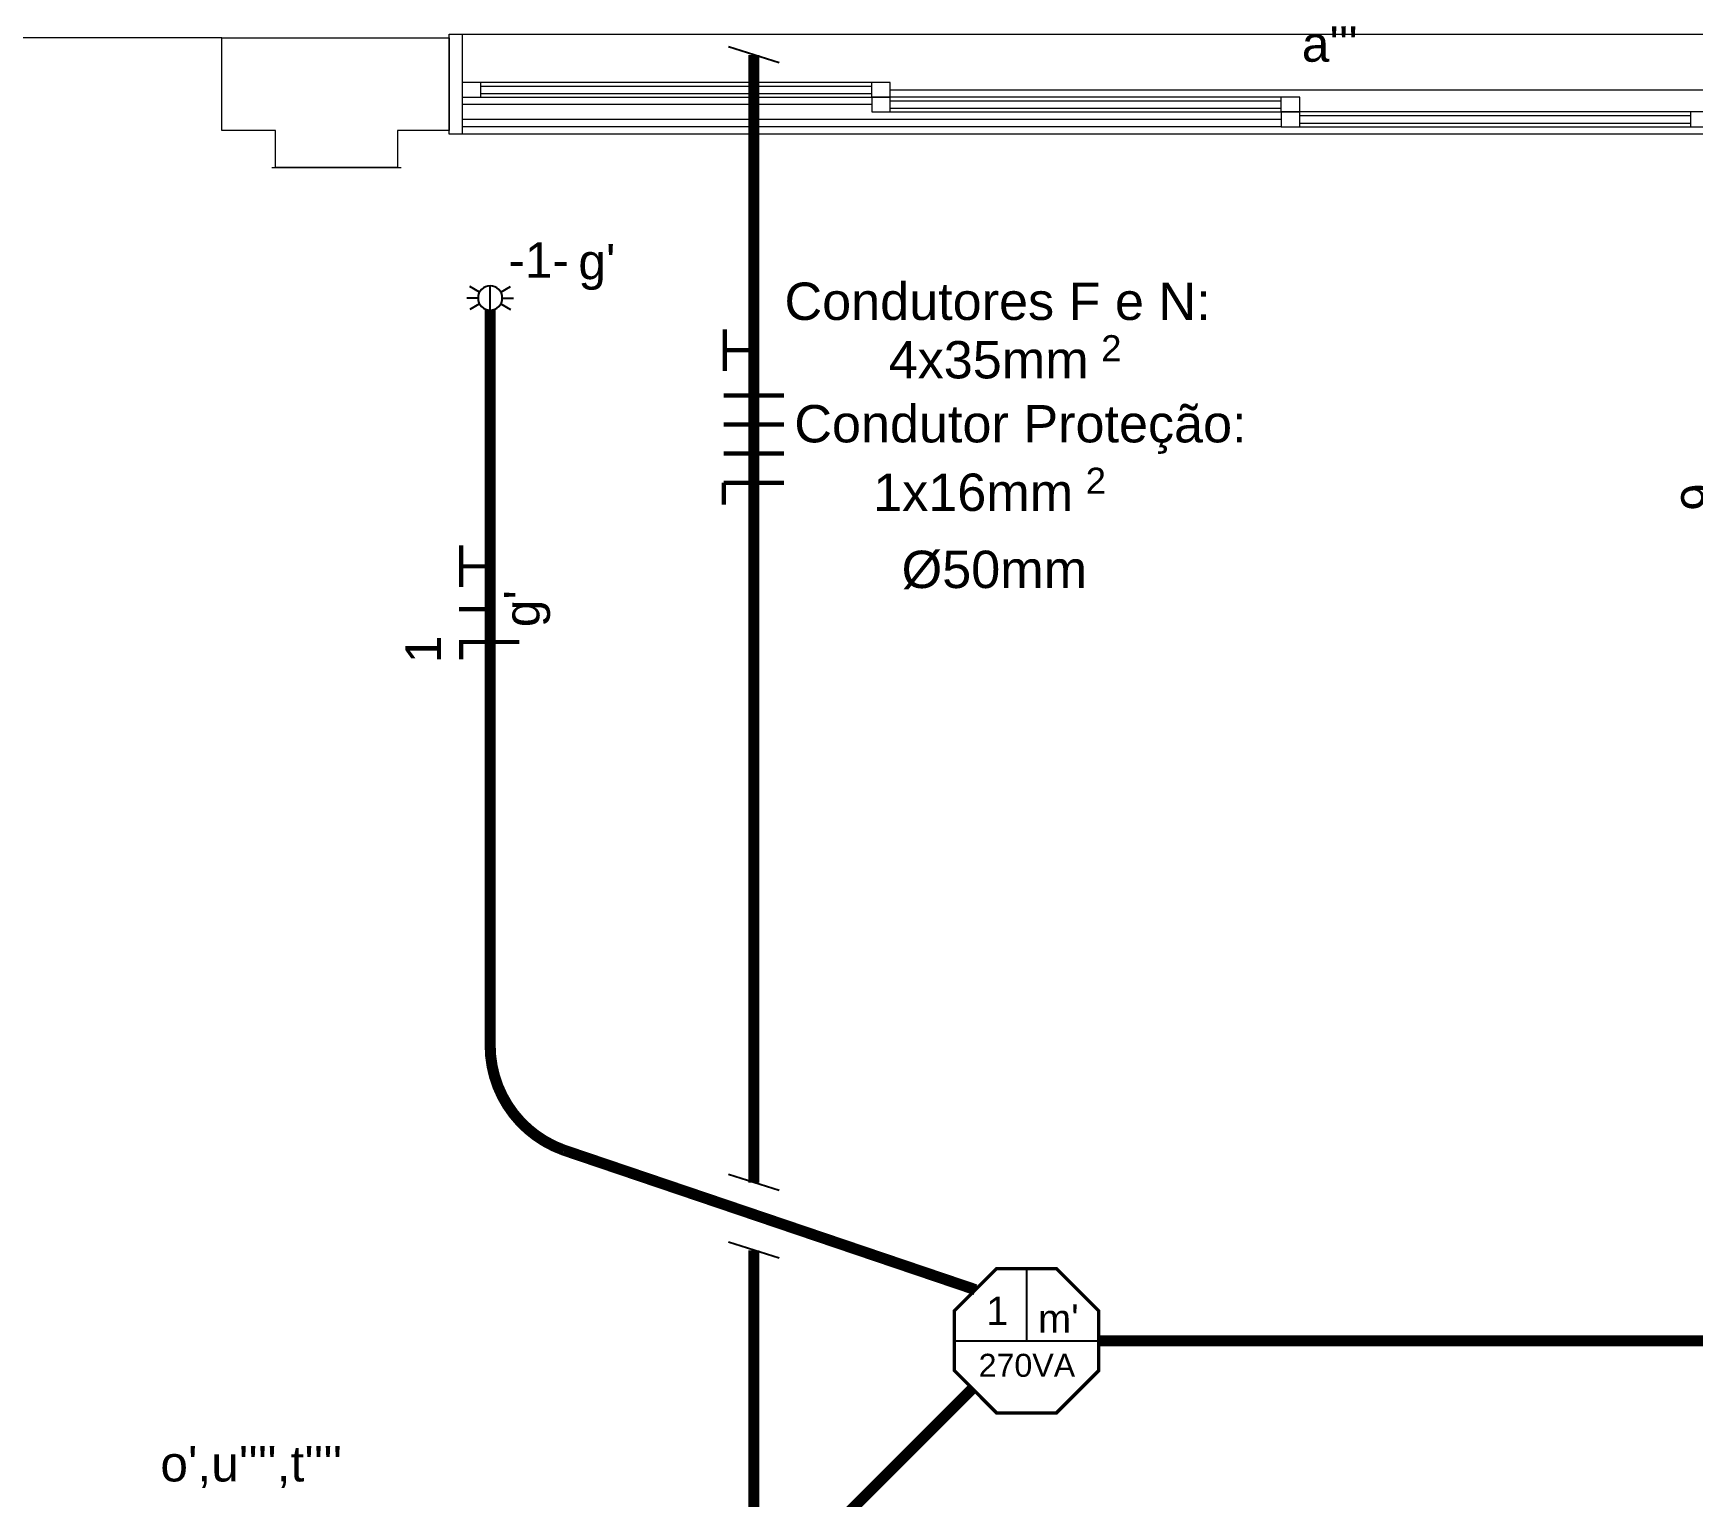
# Model space of a CAD drawing. Header units: millimetres. Extents: x 6597 to 20911, y -10306 to -132.
# Drawn here: x 13524.4 to 13972.9, y -5332.6 to -4937.1 of the extents above; entities that cross this region are included whole.
import ezdxf

# ---------------------------------------------------------------- set-up
doc = ezdxf.new("R2010")
doc.units = ezdxf.units.MM
doc.header["$LTSCALE"] = 25
doc.header["$MEASUREMENT"] = 0
doc.linetypes.add('DASHDOT2', pattern=[12.7, 6.35, -3.175, 0, -3.175])
doc.linetypes.add('Dashed', pattern=[0.75, 0.5, -0.25])
for name, color, linetype in [('CIRCUITOS', 7, 'Continuous'), ('Iluminação1', 1, 'Continuous'), ('MAAI - ELÉTRICA', 3, 'Continuous')]:
    doc.layers.add(name, color=color, linetype=linetype)
for name, color, linetype, lineweight in [('EL-Condutos', 5, 'Continuous', 30), ('MAAI - ALVENARIA', 7, 'Continuous', 0), ('TEXTO', 7, 'Continuous', 30)]:
    doc.layers.add(name, color=color, linetype=linetype, lineweight=lineweight)
doc.styles.add('Arial', font='arial.ttf')
doc.styles.add('ETECARIAL', font='arial.ttf')

msp = doc.modelspace()

# ---------------------------------------------------------------- linework, layer by layer
at = {"layer": 'CIRCUITOS'}
for p, q in [((13726.01, -4945.14), (13712.32, -4940.81)), ((13726.01, -5249.85), (13712.32, -5245.52)), ((13726.01, -5268.1), (13712.32, -5263.77))]:
    msp.add_line(p, q, dxfattribs=at)
for points, const_width in [([(13711.33, -5028.39), (13711.33, -5017.15)], 1.11), ([(13711.33, -5022.77), (13719.17, -5022.77)], 1.11), ([(13711.04, -5034.97), (13727.3, -5034.97)], 1.16), ([(13711.04, -5042.84), (13727.3, -5042.84)], 1.16), ([(13711.04, -5050.7), (13727.3, -5050.7)], 1.16), ([(13711.04, -5058.57), (13727.3, -5058.57)], 1.16), ([(13711.04, -5064.48), (13711.04, -5058.57)], 1.16), ([(13640.07, -5086.76), (13640.07, -5075.51)], 1.11), ([(13640.07, -5081.14), (13647.91, -5081.14)], 1.11), ([(13639.49, -5092.76), (13647.62, -5092.76)], 1.16), ([(13639.49, -5101.61), (13655.75, -5101.61)], 1.16), ([(13639.49, -5101.61), (13655.75, -5101.61)], 1.16), ([(13640.06, -5106.27), (13640.06, -5101.44)], 1.16)]:
    msp.add_lwpolyline(points, dxfattribs=dict(at, const_width=const_width))
at = {"layer": 'EL-Condutos', "linetype": 'Dashed', "const_width": 3}
for points in [[(13719.17, -5247.68), (13719.17, -4942.98)], [(13719.17, -5344.67), (13719.17, -5265.94)]]:
    msp.add_lwpolyline(points, dxfattribs=at)
at = {"layer": 'EL-Condutos', "const_width": 3}
for points in [[(13647.91, -5011.95), (13647.91, -5210.66, 0.316925), (13667.82, -5238.91), (13779.07, -5276.61)], [(13581.01, -5356.05), (13717.21, -5356.05, 0.198912), (13731.35, -5350.19), (13778.21, -5303.33)]]:
    msp.add_lwpolyline(points, format="xyb", dxfattribs=at)
msp.add_lwpolyline([(13812.36, -5290.4), (14135.36, -5290.4)], dxfattribs=at)
at = {"layer": 'Iluminação1'}
for p, q in [((13792.86, -5270.9), (13792.86, -5290.4)), ((13773.36, -5290.4), (13812.36, -5290.4))]:
    msp.add_line(p, q, dxfattribs=at)
at = {"layer": 'Iluminação1', "const_width": 0.91}
msp.add_lwpolyline([(13784.78, -5270.9), (13773.36, -5282.32), (13773.36, -5298.48), (13784.78, -5309.9), (13800.93, -5309.9), (13812.36, -5298.48), (13812.36, -5282.32), (13800.93, -5270.9)], close=True, dxfattribs=at)
at = {"layer": 'MAAI - ALVENARIA', "ltscale": 0.025}
msp.add_line((13575.36, -4938.4), (12735.36, -4938.4), dxfattribs=at)
at = {"layer": 'MAAI - ALVENARIA'}
for p, q in [((13575.36, -4963.4), (13575.36, -4938.4)), ((13575.36, -4938.4), (13636.86, -4938.4)), ((13636.86, -4938.4), (13636.86, -4963.4)), ((13589.86, -4963.4), (13575.36, -4963.4)), ((13589.86, -4973.4), (13589.86, -4963.4)), ((13636.86, -4963.4), (13622.86, -4963.4)), ((13622.86, -4963.4), (13622.86, -4973.4)), ((13588.86, -4973.4), (13623.86, -4973.4)), ((13622.86, -4973.4), (13589.86, -4973.4))]:
    msp.add_line(p, q, dxfattribs=at)
for points in [[(13640.36, -4937.4), (13640.36, -4964.4), (13638.86, -4964.4), (13636.86, -4964.4), (13636.86, -4937.4), (13638.86, -4937.4)], [(13640.36, -4954.4), (13756.02, -4954.4), (13756.02, -4954.4), (13756.02, -4950.4), (13640.36, -4950.4), (13640.36, -4954.4)], [(13645.36, -4954.4), (13645.36, -4950.4)], [(13645.36, -4951.4), (13751.02, -4951.4)], [(13751.02, -4954.4), (13751.02, -4950.4)], [(13645.36, -4953.4), (13751.02, -4953.4)], [(13751.02, -4958.4), (13866.69, -4958.4), (13866.69, -4958.4), (13866.69, -4954.4), (13751.02, -4954.4), (13751.02, -4958.4)], [(13756.02, -4952.4), (13977.36, -4952.4)], [(13756.02, -4958.4), (13756.02, -4954.4)], [(13756.02, -4955.4), (13861.69, -4955.4)], [(13861.69, -4958.4), (13861.69, -4954.4)], [(13751.02, -4956.4), (13640.36, -4956.4)], [(13861.69, -4960.4), (13640.36, -4960.4)], [(13756.02, -4957.4), (13861.69, -4957.4)], [(13861.69, -4962.4), (13977.36, -4962.4), (13977.36, -4962.4), (13977.36, -4958.4), (13861.69, -4958.4), (13861.69, -4962.4)], [(13866.69, -4962.4), (13866.69, -4958.4)], [(13866.69, -4959.4), (13972.36, -4959.4)], [(13972.36, -4962.4), (13972.36, -4958.4)], [(13861.69, -4962.4), (13640.36, -4962.4)], [(13866.69, -4961.4), (13972.36, -4961.4)]]:
    msp.add_lwpolyline(points, dxfattribs=at)
msp.add_lwpolyline([(13636.86, -4937.4), (13980.86, -4937.4), (13980.86, -4964.4), (13636.86, -4964.4)], close=True, dxfattribs=at)
at = {"layer": 'MAAI - ELÉTRICA'}
msp.add_line((13647.91, -5011.95), (13647.91, -5005.39), dxfattribs=at)
msp.add_line((13647.91, -5011.95), (13647.91, -5005.39), dxfattribs=at)
for points in [[(13644.63, -5008.67), (13641.58, -5008.67)], [(13645.02, -5007.12), (13642.38, -5005.6)], [(13650.8, -5007.12), (13653.44, -5005.6)], [(13651.19, -5008.67), (13654.24, -5008.67)], [(13645.02, -5010.22), (13642.38, -5011.75)], [(13650.8, -5010.22), (13653.44, -5011.75)]]:
    msp.add_lwpolyline(points, dxfattribs=at)
for start, end in [(90, 270), (270, 90)]:
    msp.add_arc((13647.91, -5008.67), 3.28, start, end, dxfattribs=at)

# ---------------------------------------------------------------- texts
at = {"layer": 'CIRCUITOS', "linetype": 'DASHDOT2', "style": 'Arial'}
for s, height, p in [("a'''", 9.6, (13867.26, -4944.82)), ('-1-', 9.6, (13652.81, -5003.21)), ("g'", 9.6, (13671.74, -5003.63)), ('1', 7.68, (13781.99, -5286.16)), ("m'", 7.68, (13795.98, -5288.24)), ('270VA', 6.221, (13779.92, -5300.15)), ("o',u'''',t''''", 9.6, (13558.78, -5328.42))]:
    msp.add_text(s, height=height, dxfattribs=at).set_placement(p)
for s, p in [('9', (13979.39, -5066.2)), ("g'", (13661.28, -5097.6)), ('1', (13634.6, -5107.29))]:
    msp.add_text(s, height=9.6, rotation=90, dxfattribs=at).set_placement(p)
at = {"layer": 'TEXTO', "style": 'ETECARIAL'}
for s, height, p in [('Condutores F e N:', 10.0907, (13727.45, -5014.59)), ('2', 7.06, (13813.04, -5025.77)), ('4x35mm', 10.091, (13755.61, -5030.39)), ('Condutor Proteção:', 10.0907, (13730.1, -5047.68)), ('2', 7.06, (13808.86, -5061.57)), ('1x16mm', 10.091, (13751.42, -5066.19)), ('%%C50mm', 10.091, (13759.11, -5087.03))]:
    msp.add_text(s, height=height, dxfattribs=at).set_placement(p)

doc.saveas('drawing.dxf')
